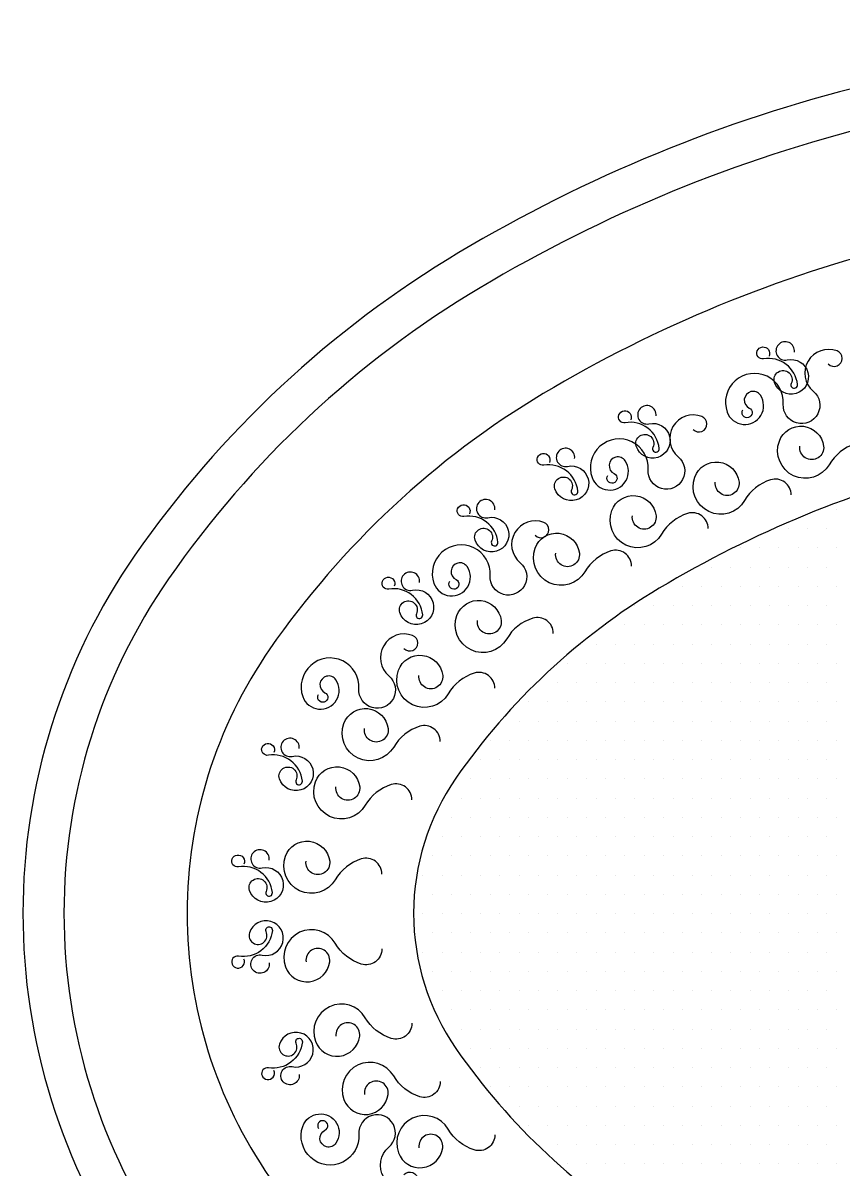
# Model space of a CAD drawing. Extents: x 4677 to 17855, y 8827 to 17498.
# Drawn here: x 4677 to 8672, y 11917 to 17498 of the extents above; entities that cross this region are included whole.
import ezdxf

# ---------------------------------------------------------------- set-up
doc = ezdxf.new("R2010")
doc.units = 0
doc.header["$MEASUREMENT"] = 0
doc.layers.get('0').update_dxf_attribs({"linetype": 'CONTINUOUS'})
doc.layers.add('2D', color=7, linetype='CONTINUOUS')

# ---------------------------------------------------------------- blocks, each defined once
blk = doc.blocks.new('*X1')
at = {"color": 0}
for p, q in [((60515.625, 36281.25), (60515.625, 36281.25)), ((60281.25, 36187.5), (60281.25, 36187.5)), ((60375, 36187.5), (60375, 36187.5)), ((60468.75, 36187.5), (60468.75, 36187.5)), ((60046.875, 36093.75), (60046.875, 36093.75)), ((60140.625, 36093.75), (60140.625, 36093.75)), ((60234.375, 36093.75), (60234.375, 36093.75)), ((60328.125, 36093.75), (60328.125, 36093.75)), ((60421.875, 36093.75), (60421.875, 36093.75)), ((60515.625, 36093.75), (60515.625, 36093.75)), ((59906.25, 36000), (59906.25, 36000)), ((60000, 36000), (60000, 36000)), ((60093.75, 36000), (60093.75, 36000)), ((60187.5, 36000), (60187.5, 36000)), ((60281.25, 36000), (60281.25, 36000)), ((60375, 36000), (60375, 36000)), ((60468.75, 36000), (60468.75, 36000)), ((59671.875, 35906.25), (59671.875, 35906.25)), ((59765.625, 35906.25), (59765.625, 35906.25)), ((59859.375, 35906.25), (59859.375, 35906.25)), ((59953.125, 35906.25), (59953.125, 35906.25)), ((60046.875, 35906.25), (60046.875, 35906.25)), ((60140.625, 35906.25), (60140.625, 35906.25)), ((60234.375, 35906.25), (60234.375, 35906.25)), ((60328.125, 35906.25), (60328.125, 35906.25)), ((60421.875, 35906.25), (60421.875, 35906.25)), ((60515.625, 35906.25), (60515.625, 35906.25)), ((59531.25, 35812.5), (59531.25, 35812.5)), ((59625, 35812.5), (59625, 35812.5)), ((59718.75, 35812.5), (59718.75, 35812.5)), ((59812.5, 35812.5), (59812.5, 35812.5)), ((59906.25, 35812.5), (59906.25, 35812.5)), ((60000, 35812.5), (60000, 35812.5)), ((60093.75, 35812.5), (60093.75, 35812.5)), ((60187.5, 35812.5), (60187.5, 35812.5)), ((60281.25, 35812.5), (60281.25, 35812.5)), ((60375, 35812.5), (60375, 35812.5)), ((60468.75, 35812.5), (60468.75, 35812.5)), ((59390.625, 35718.75), (59390.625, 35718.75)), ((59484.375, 35718.75), (59484.375, 35718.75)), ((59578.125, 35718.75), (59578.125, 35718.75)), ((59671.875, 35718.75), (59671.875, 35718.75)), ((59765.625, 35718.75), (59765.625, 35718.75)), ((59859.375, 35718.75), (59859.375, 35718.75)), ((59953.125, 35718.75), (59953.125, 35718.75)), ((60046.875, 35718.75), (60046.875, 35718.75)), ((60140.625, 35718.75), (60140.625, 35718.75)), ((60234.375, 35718.75), (60234.375, 35718.75)), ((60328.125, 35718.75), (60328.125, 35718.75)), ((60421.875, 35718.75), (60421.875, 35718.75)), ((60515.625, 35718.75), (60515.625, 35718.75)), ((59343.75, 35625), (59343.75, 35625)), ((59437.5, 35625), (59437.5, 35625)), ((59531.25, 35625), (59531.25, 35625)), ((59625, 35625), (59625, 35625)), ((59718.75, 35625), (59718.75, 35625)), ((59812.5, 35625), (59812.5, 35625)), ((59906.25, 35625), (59906.25, 35625)), ((60000, 35625), (60000, 35625)), ((60093.75, 35625), (60093.75, 35625)), ((60187.5, 35625), (60187.5, 35625)), ((60281.25, 35625), (60281.25, 35625)), ((60375, 35625), (60375, 35625)), ((60468.75, 35625), (60468.75, 35625)), ((59203.125, 35531.25), (59203.125, 35531.25)), ((59296.875, 35531.25), (59296.875, 35531.25)), ((59390.625, 35531.25), (59390.625, 35531.25)), ((59484.375, 35531.25), (59484.375, 35531.25)), ((59578.125, 35531.25), (59578.125, 35531.25)), ((59671.875, 35531.25), (59671.875, 35531.25)), ((59765.625, 35531.25), (59765.625, 35531.25)), ((59859.375, 35531.25), (59859.375, 35531.25)), ((59953.125, 35531.25), (59953.125, 35531.25)), ((60046.875, 35531.25), (60046.875, 35531.25)), ((60140.625, 35531.25), (60140.625, 35531.25)), ((60234.375, 35531.25), (60234.375, 35531.25)), ((60328.125, 35531.25), (60328.125, 35531.25)), ((60421.875, 35531.25), (60421.875, 35531.25)), ((60515.625, 35531.25), (60515.625, 35531.25)), ((59062.5, 35437.5), (59062.5, 35437.5)), ((59156.25, 35437.5), (59156.25, 35437.5)), ((59250, 35437.5), (59250, 35437.5)), ((59343.75, 35437.5), (59343.75, 35437.5)), ((59437.5, 35437.5), (59437.5, 35437.5)), ((59531.25, 35437.5), (59531.25, 35437.5)), ((59625, 35437.5), (59625, 35437.5)), ((59718.75, 35437.5), (59718.75, 35437.5)), ((59812.5, 35437.5), (59812.5, 35437.5)), ((59906.25, 35437.5), (59906.25, 35437.5)), ((60000, 35437.5), (60000, 35437.5)), ((60093.75, 35437.5), (60093.75, 35437.5)), ((60187.5, 35437.5), (60187.5, 35437.5)), ((60281.25, 35437.5), (60281.25, 35437.5)), ((60375, 35437.5), (60375, 35437.5)), ((60468.75, 35437.5), (60468.75, 35437.5)), ((59015.625, 35343.75), (59015.625, 35343.75)), ((59109.375, 35343.75), (59109.375, 35343.75)), ((59203.125, 35343.75), (59203.125, 35343.75)), ((59296.875, 35343.75), (59296.875, 35343.75)), ((59390.625, 35343.75), (59390.625, 35343.75)), ((59484.375, 35343.75), (59484.375, 35343.75)), ((59578.125, 35343.75), (59578.125, 35343.75)), ((59671.875, 35343.75), (59671.875, 35343.75)), ((59765.625, 35343.75), (59765.625, 35343.75)), ((59859.375, 35343.75), (59859.375, 35343.75)), ((59953.125, 35343.75), (59953.125, 35343.75)), ((60046.875, 35343.75), (60046.875, 35343.75)), ((60140.625, 35343.75), (60140.625, 35343.75)), ((60234.375, 35343.75), (60234.375, 35343.75)), ((60328.125, 35343.75), (60328.125, 35343.75)), ((60421.875, 35343.75), (60421.875, 35343.75)), ((60515.625, 35343.75), (60515.625, 35343.75)), ((58968.75, 35250), (58968.75, 35250)), ((59062.5, 35250), (59062.5, 35250)), ((59156.25, 35250), (59156.25, 35250)), ((59250, 35250), (59250, 35250)), ((59343.75, 35250), (59343.75, 35250)), ((59437.5, 35250), (59437.5, 35250)), ((59531.25, 35250), (59531.25, 35250)), ((59625, 35250), (59625, 35250)), ((59718.75, 35250), (59718.75, 35250)), ((59812.5, 35250), (59812.5, 35250)), ((59906.25, 35250), (59906.25, 35250)), ((60000, 35250), (60000, 35250)), ((60093.75, 35250), (60093.75, 35250)), ((60187.5, 35250), (60187.5, 35250)), ((60281.25, 35250), (60281.25, 35250)), ((60375, 35250), (60375, 35250)), ((60468.75, 35250), (60468.75, 35250)), ((58828.125, 35156.25), (58828.125, 35156.25)), ((58921.875, 35156.25), (58921.875, 35156.25)), ((59015.625, 35156.25), (59015.625, 35156.25)), ((59109.375, 35156.25), (59109.375, 35156.25)), ((59203.125, 35156.25), (59203.125, 35156.25)), ((59296.875, 35156.25), (59296.875, 35156.25)), ((59390.625, 35156.25), (59390.625, 35156.25)), ((59484.375, 35156.25), (59484.375, 35156.25)), ((59578.125, 35156.25), (59578.125, 35156.25)), ((59671.875, 35156.25), (59671.875, 35156.25)), ((59765.625, 35156.25), (59765.625, 35156.25)), ((59859.375, 35156.25), (59859.375, 35156.25)), ((59953.125, 35156.25), (59953.125, 35156.25)), ((60046.875, 35156.25), (60046.875, 35156.25)), ((60140.625, 35156.25), (60140.625, 35156.25)), ((60234.375, 35156.25), (60234.375, 35156.25)), ((60328.125, 35156.25), (60328.125, 35156.25)), ((60421.875, 35156.25), (60421.875, 35156.25)), ((60515.625, 35156.25), (60515.625, 35156.25)), ((58781.25, 35062.5), (58781.25, 35062.5)), ((58875, 35062.5), (58875, 35062.5)), ((58968.75, 35062.5), (58968.75, 35062.5)), ((59062.5, 35062.5), (59062.5, 35062.5)), ((59156.25, 35062.5), (59156.25, 35062.5)), ((59250, 35062.5), (59250, 35062.5)), ((59343.75, 35062.5), (59343.75, 35062.5)), ((59437.5, 35062.5), (59437.5, 35062.5)), ((59531.25, 35062.5), (59531.25, 35062.5)), ((59625, 35062.5), (59625, 35062.5)), ((59718.75, 35062.5), (59718.75, 35062.5)), ((59812.5, 35062.5), (59812.5, 35062.5)), ((59906.25, 35062.5), (59906.25, 35062.5)), ((60000, 35062.5), (60000, 35062.5)), ((60093.75, 35062.5), (60093.75, 35062.5)), ((60187.5, 35062.5), (60187.5, 35062.5)), ((60281.25, 35062.5), (60281.25, 35062.5)), ((60375, 35062.5), (60375, 35062.5)), ((60468.75, 35062.5), (60468.75, 35062.5)), ((58734.375, 34968.75), (58734.375, 34968.75)), ((58828.125, 34968.75), (58828.125, 34968.75)), ((58921.875, 34968.75), (58921.875, 34968.75)), ((59015.625, 34968.75), (59015.625, 34968.75)), ((59109.375, 34968.75), (59109.375, 34968.75)), ((59203.125, 34968.75), (59203.125, 34968.75)), ((59296.875, 34968.75), (59296.875, 34968.75)), ((59390.625, 34968.75), (59390.625, 34968.75)), ((59484.375, 34968.75), (59484.375, 34968.75)), ((59578.125, 34968.75), (59578.125, 34968.75)), ((59671.875, 34968.75), (59671.875, 34968.75)), ((59765.625, 34968.75), (59765.625, 34968.75)), ((59859.375, 34968.75), (59859.375, 34968.75)), ((59953.125, 34968.75), (59953.125, 34968.75)), ((60046.875, 34968.75), (60046.875, 34968.75)), ((60140.625, 34968.75), (60140.625, 34968.75)), ((60234.375, 34968.75), (60234.375, 34968.75)), ((60328.125, 34968.75), (60328.125, 34968.75)), ((60421.875, 34968.75), (60421.875, 34968.75)), ((60515.625, 34968.75), (60515.625, 34968.75)), ((58687.5, 34875), (58687.5, 34875)), ((58781.25, 34875), (58781.25, 34875)), ((58875, 34875), (58875, 34875)), ((58968.75, 34875), (58968.75, 34875)), ((59062.5, 34875), (59062.5, 34875)), ((59156.25, 34875), (59156.25, 34875)), ((59250, 34875), (59250, 34875)), ((59343.75, 34875), (59343.75, 34875)), ((59437.5, 34875), (59437.5, 34875)), ((59531.25, 34875), (59531.25, 34875)), ((59625, 34875), (59625, 34875)), ((59718.75, 34875), (59718.75, 34875)), ((59812.5, 34875), (59812.5, 34875)), ((59906.25, 34875), (59906.25, 34875)), ((60000, 34875), (60000, 34875)), ((60093.75, 34875), (60093.75, 34875)), ((60187.5, 34875), (60187.5, 34875)), ((60281.25, 34875), (60281.25, 34875)), ((60375, 34875), (60375, 34875)), ((60468.75, 34875), (60468.75, 34875)), ((58640.625, 34781.25), (58640.625, 34781.25)), ((58734.375, 34781.25), (58734.375, 34781.25)), ((58828.125, 34781.25), (58828.125, 34781.25)), ((58921.875, 34781.25), (58921.875, 34781.25)), ((59015.625, 34781.25), (59015.625, 34781.25)), ((59109.375, 34781.25), (59109.375, 34781.25)), ((59203.125, 34781.25), (59203.125, 34781.25)), ((59296.875, 34781.25), (59296.875, 34781.25)), ((59390.625, 34781.25), (59390.625, 34781.25)), ((59484.375, 34781.25), (59484.375, 34781.25)), ((59578.125, 34781.25), (59578.125, 34781.25)), ((59671.875, 34781.25), (59671.875, 34781.25)), ((59765.625, 34781.25), (59765.625, 34781.25)), ((59859.375, 34781.25), (59859.375, 34781.25)), ((59953.125, 34781.25), (59953.125, 34781.25)), ((60046.875, 34781.25), (60046.875, 34781.25)), ((60140.625, 34781.25), (60140.625, 34781.25)), ((60234.375, 34781.25), (60234.375, 34781.25)), ((60328.125, 34781.25), (60328.125, 34781.25)), ((60421.875, 34781.25), (60421.875, 34781.25)), ((60515.625, 34781.25), (60515.625, 34781.25)), ((58593.75, 34687.5), (58593.75, 34687.5)), ((58687.5, 34687.5), (58687.5, 34687.5)), ((58781.25, 34687.5), (58781.25, 34687.5)), ((58875, 34687.5), (58875, 34687.5)), ((58968.75, 34687.5), (58968.75, 34687.5)), ((59062.5, 34687.5), (59062.5, 34687.5)), ((59156.25, 34687.5), (59156.25, 34687.5)), ((59250, 34687.5), (59250, 34687.5)), ((59343.75, 34687.5), (59343.75, 34687.5)), ((59437.5, 34687.5), (59437.5, 34687.5)), ((59531.25, 34687.5), (59531.25, 34687.5)), ((59625, 34687.5), (59625, 34687.5)), ((59718.75, 34687.5), (59718.75, 34687.5)), ((59812.5, 34687.5), (59812.5, 34687.5)), ((59906.25, 34687.5), (59906.25, 34687.5)), ((60000, 34687.5), (60000, 34687.5)), ((60093.75, 34687.5), (60093.75, 34687.5)), ((60187.5, 34687.5), (60187.5, 34687.5)), ((60281.25, 34687.5), (60281.25, 34687.5)), ((60375, 34687.5), (60375, 34687.5)), ((60468.75, 34687.5), (60468.75, 34687.5)), ((58546.875, 34593.75), (58546.875, 34593.75)), ((58640.625, 34593.75), (58640.625, 34593.75)), ((58734.375, 34593.75), (58734.375, 34593.75)), ((58828.125, 34593.75), (58828.125, 34593.75)), ((58921.875, 34593.75), (58921.875, 34593.75)), ((59015.625, 34593.75), (59015.625, 34593.75)), ((59109.375, 34593.75), (59109.375, 34593.75)), ((59203.125, 34593.75), (59203.125, 34593.75)), ((59296.875, 34593.75), (59296.875, 34593.75)), ((59390.625, 34593.75), (59390.625, 34593.75)), ((59484.375, 34593.75), (59484.375, 34593.75)), ((59578.125, 34593.75), (59578.125, 34593.75)), ((59671.875, 34593.75), (59671.875, 34593.75)), ((59765.625, 34593.75), (59765.625, 34593.75)), ((59859.375, 34593.75), (59859.375, 34593.75)), ((59953.125, 34593.75), (59953.125, 34593.75)), ((60046.875, 34593.75), (60046.875, 34593.75)), ((60140.625, 34593.75), (60140.625, 34593.75)), ((60234.375, 34593.75), (60234.375, 34593.75)), ((60328.125, 34593.75), (60328.125, 34593.75)), ((60421.875, 34593.75), (60421.875, 34593.75)), ((60515.625, 34593.75), (60515.625, 34593.75)), ((58500, 34500), (58500, 34500)), ((58593.75, 34500), (58593.75, 34500)), ((58687.5, 34500), (58687.5, 34500)), ((58781.25, 34500), (58781.25, 34500)), ((58875, 34500), (58875, 34500)), ((58968.75, 34500), (58968.75, 34500)), ((59062.5, 34500), (59062.5, 34500)), ((59156.25, 34500), (59156.25, 34500)), ((59250, 34500), (59250, 34500)), ((59343.75, 34500), (59343.75, 34500)), ((59437.5, 34500), (59437.5, 34500)), ((59531.25, 34500), (59531.25, 34500)), ((59625, 34500), (59625, 34500)), ((59718.75, 34500), (59718.75, 34500)), ((59812.5, 34500), (59812.5, 34500)), ((59906.25, 34500), (59906.25, 34500)), ((60000, 34500), (60000, 34500)), ((60093.75, 34500), (60093.75, 34500)), ((60187.5, 34500), (60187.5, 34500)), ((60281.25, 34500), (60281.25, 34500)), ((60375, 34500), (60375, 34500)), ((60468.75, 34500), (60468.75, 34500)), ((58546.875, 34406.25), (58546.875, 34406.25)), ((58640.625, 34406.25), (58640.625, 34406.25)), ((58734.375, 34406.25), (58734.375, 34406.25)), ((58828.125, 34406.25), (58828.125, 34406.25)), ((58921.875, 34406.25), (58921.875, 34406.25)), ((59015.625, 34406.25), (59015.625, 34406.25)), ((59109.375, 34406.25), (59109.375, 34406.25)), ((59203.125, 34406.25), (59203.125, 34406.25)), ((59296.875, 34406.25), (59296.875, 34406.25)), ((59390.625, 34406.25), (59390.625, 34406.25)), ((59484.375, 34406.25), (59484.375, 34406.25)), ((59578.125, 34406.25), (59578.125, 34406.25)), ((59671.875, 34406.25), (59671.875, 34406.25)), ((59765.625, 34406.25), (59765.625, 34406.25)), ((59859.375, 34406.25), (59859.375, 34406.25)), ((59953.125, 34406.25), (59953.125, 34406.25)), ((60046.875, 34406.25), (60046.875, 34406.25)), ((60140.625, 34406.25), (60140.625, 34406.25)), ((60234.375, 34406.25), (60234.375, 34406.25)), ((60328.125, 34406.25), (60328.125, 34406.25)), ((60421.875, 34406.25), (60421.875, 34406.25)), ((60515.625, 34406.25), (60515.625, 34406.25)), ((58500, 34312.5), (58500, 34312.5)), ((58593.75, 34312.5), (58593.75, 34312.5)), ((58687.5, 34312.5), (58687.5, 34312.5)), ((58781.25, 34312.5), (58781.25, 34312.5)), ((58875, 34312.5), (58875, 34312.5)), ((58968.75, 34312.5), (58968.75, 34312.5)), ((59062.5, 34312.5), (59062.5, 34312.5)), ((59156.25, 34312.5), (59156.25, 34312.5)), ((59250, 34312.5), (59250, 34312.5)), ((59343.75, 34312.5), (59343.75, 34312.5)), ((59437.5, 34312.5), (59437.5, 34312.5)), ((59531.25, 34312.5), (59531.25, 34312.5)), ((59625, 34312.5), (59625, 34312.5)), ((59718.75, 34312.5), (59718.75, 34312.5)), ((59812.5, 34312.5), (59812.5, 34312.5)), ((59906.25, 34312.5), (59906.25, 34312.5)), ((60000, 34312.5), (60000, 34312.5)), ((60093.75, 34312.5), (60093.75, 34312.5)), ((60187.5, 34312.5), (60187.5, 34312.5)), ((60281.25, 34312.5), (60281.25, 34312.5)), ((60375, 34312.5), (60375, 34312.5)), ((60468.75, 34312.5), (60468.75, 34312.5)), ((58546.875, 34218.75), (58546.875, 34218.75)), ((58640.625, 34218.75), (58640.625, 34218.75)), ((58734.375, 34218.75), (58734.375, 34218.75)), ((58828.125, 34218.75), (58828.125, 34218.75)), ((58921.875, 34218.75), (58921.875, 34218.75)), ((59015.625, 34218.75), (59015.625, 34218.75)), ((59109.375, 34218.75), (59109.375, 34218.75)), ((59203.125, 34218.75), (59203.125, 34218.75)), ((59296.875, 34218.75), (59296.875, 34218.75)), ((59390.625, 34218.75), (59390.625, 34218.75)), ((59484.375, 34218.75), (59484.375, 34218.75)), ((59578.125, 34218.75), (59578.125, 34218.75)), ((59671.875, 34218.75), (59671.875, 34218.75)), ((59765.625, 34218.75), (59765.625, 34218.75)), ((59859.375, 34218.75), (59859.375, 34218.75)), ((59953.125, 34218.75), (59953.125, 34218.75)), ((60046.875, 34218.75), (60046.875, 34218.75)), ((60140.625, 34218.75), (60140.625, 34218.75)), ((60234.375, 34218.75), (60234.375, 34218.75)), ((60328.125, 34218.75), (60328.125, 34218.75)), ((60421.875, 34218.75), (60421.875, 34218.75)), ((60515.625, 34218.75), (60515.625, 34218.75)), ((58500, 34125), (58500, 34125)), ((58593.75, 34125), (58593.75, 34125)), ((58687.5, 34125), (58687.5, 34125)), ((58781.25, 34125), (58781.25, 34125)), ((58875, 34125), (58875, 34125)), ((58968.75, 34125), (58968.75, 34125)), ((59062.5, 34125), (59062.5, 34125)), ((59156.25, 34125), (59156.25, 34125)), ((59250, 34125), (59250, 34125)), ((59343.75, 34125), (59343.75, 34125)), ((59437.5, 34125), (59437.5, 34125)), ((59531.25, 34125), (59531.25, 34125)), ((59625, 34125), (59625, 34125)), ((59718.75, 34125), (59718.75, 34125)), ((59812.5, 34125), (59812.5, 34125)), ((59906.25, 34125), (59906.25, 34125)), ((60000, 34125), (60000, 34125)), ((60093.75, 34125), (60093.75, 34125)), ((60187.5, 34125), (60187.5, 34125)), ((60281.25, 34125), (60281.25, 34125)), ((60375, 34125), (60375, 34125)), ((60468.75, 34125), (60468.75, 34125)), ((58546.875, 34031.25), (58546.875, 34031.25)), ((58640.625, 34031.25), (58640.625, 34031.25)), ((58734.375, 34031.25), (58734.375, 34031.25)), ((58828.125, 34031.25), (58828.125, 34031.25)), ((58921.875, 34031.25), (58921.875, 34031.25)), ((59015.625, 34031.25), (59015.625, 34031.25)), ((59109.375, 34031.25), (59109.375, 34031.25)), ((59203.125, 34031.25), (59203.125, 34031.25)), ((59296.875, 34031.25), (59296.875, 34031.25)), ((59390.625, 34031.25), (59390.625, 34031.25)), ((59484.375, 34031.25), (59484.375, 34031.25)), ((59578.125, 34031.25), (59578.125, 34031.25)), ((59671.875, 34031.25), (59671.875, 34031.25)), ((59765.625, 34031.25), (59765.625, 34031.25)), ((59859.375, 34031.25), (59859.375, 34031.25)), ((59953.125, 34031.25), (59953.125, 34031.25)), ((60046.875, 34031.25), (60046.875, 34031.25)), ((60140.625, 34031.25), (60140.625, 34031.25)), ((60234.375, 34031.25), (60234.375, 34031.25)), ((60328.125, 34031.25), (60328.125, 34031.25)), ((60421.875, 34031.25), (60421.875, 34031.25)), ((60515.625, 34031.25), (60515.625, 34031.25)), ((58593.75, 33937.5), (58593.75, 33937.5)), ((58687.5, 33937.5), (58687.5, 33937.5)), ((58781.25, 33937.5), (58781.25, 33937.5)), ((58875, 33937.5), (58875, 33937.5)), ((58968.75, 33937.5), (58968.75, 33937.5)), ((59062.5, 33937.5), (59062.5, 33937.5)), ((59156.25, 33937.5), (59156.25, 33937.5)), ((59250, 33937.5), (59250, 33937.5)), ((59343.75, 33937.5), (59343.75, 33937.5)), ((59437.5, 33937.5), (59437.5, 33937.5)), ((59531.25, 33937.5), (59531.25, 33937.5)), ((59625, 33937.5), (59625, 33937.5)), ((59718.75, 33937.5), (59718.75, 33937.5)), ((59812.5, 33937.5), (59812.5, 33937.5)), ((59906.25, 33937.5), (59906.25, 33937.5)), ((60000, 33937.5), (60000, 33937.5)), ((60093.75, 33937.5), (60093.75, 33937.5)), ((60187.5, 33937.5), (60187.5, 33937.5)), ((60281.25, 33937.5), (60281.25, 33937.5)), ((60375, 33937.5), (60375, 33937.5)), ((60468.75, 33937.5), (60468.75, 33937.5)), ((58640.625, 33843.75), (58640.625, 33843.75)), ((58734.375, 33843.75), (58734.375, 33843.75)), ((58828.125, 33843.75), (58828.125, 33843.75)), ((58921.875, 33843.75), (58921.875, 33843.75)), ((59015.625, 33843.75), (59015.625, 33843.75)), ((59109.375, 33843.75), (59109.375, 33843.75)), ((59203.125, 33843.75), (59203.125, 33843.75)), ((59296.875, 33843.75), (59296.875, 33843.75)), ((59390.625, 33843.75), (59390.625, 33843.75)), ((59484.375, 33843.75), (59484.375, 33843.75)), ((59578.125, 33843.75), (59578.125, 33843.75)), ((59671.875, 33843.75), (59671.875, 33843.75)), ((59765.625, 33843.75), (59765.625, 33843.75)), ((59859.375, 33843.75), (59859.375, 33843.75)), ((59953.125, 33843.75), (59953.125, 33843.75)), ((60046.875, 33843.75), (60046.875, 33843.75)), ((60140.625, 33843.75), (60140.625, 33843.75)), ((60234.375, 33843.75), (60234.375, 33843.75)), ((60328.125, 33843.75), (60328.125, 33843.75)), ((60421.875, 33843.75), (60421.875, 33843.75)), ((60515.625, 33843.75), (60515.625, 33843.75)), ((58687.5, 33750), (58687.5, 33750)), ((58781.25, 33750), (58781.25, 33750)), ((58875, 33750), (58875, 33750)), ((58968.75, 33750), (58968.75, 33750)), ((59062.5, 33750), (59062.5, 33750)), ((59156.25, 33750), (59156.25, 33750)), ((59250, 33750), (59250, 33750)), ((59343.75, 33750), (59343.75, 33750)), ((59437.5, 33750), (59437.5, 33750)), ((59531.25, 33750), (59531.25, 33750)), ((59625, 33750), (59625, 33750)), ((59718.75, 33750), (59718.75, 33750)), ((59812.5, 33750), (59812.5, 33750)), ((59906.25, 33750), (59906.25, 33750)), ((60000, 33750), (60000, 33750)), ((60093.75, 33750), (60093.75, 33750)), ((60187.5, 33750), (60187.5, 33750)), ((60281.25, 33750), (60281.25, 33750)), ((60375, 33750), (60375, 33750)), ((60468.75, 33750), (60468.75, 33750)), ((58734.375, 33656.25), (58734.375, 33656.25)), ((58828.125, 33656.25), (58828.125, 33656.25)), ((58921.875, 33656.25), (58921.875, 33656.25)), ((59015.625, 33656.25), (59015.625, 33656.25)), ((59109.375, 33656.25), (59109.375, 33656.25)), ((59203.125, 33656.25), (59203.125, 33656.25)), ((59296.875, 33656.25), (59296.875, 33656.25)), ((59390.625, 33656.25), (59390.625, 33656.25)), ((59484.375, 33656.25), (59484.375, 33656.25)), ((59578.125, 33656.25), (59578.125, 33656.25)), ((59671.875, 33656.25), (59671.875, 33656.25)), ((59765.625, 33656.25), (59765.625, 33656.25)), ((59859.375, 33656.25), (59859.375, 33656.25)), ((59953.125, 33656.25), (59953.125, 33656.25)), ((60046.875, 33656.25), (60046.875, 33656.25)), ((60140.625, 33656.25), (60140.625, 33656.25)), ((60234.375, 33656.25), (60234.375, 33656.25)), ((60328.125, 33656.25), (60328.125, 33656.25)), ((60421.875, 33656.25), (60421.875, 33656.25)), ((60515.625, 33656.25), (60515.625, 33656.25)), ((58781.25, 33562.5), (58781.25, 33562.5)), ((58875, 33562.5), (58875, 33562.5)), ((58968.75, 33562.5), (58968.75, 33562.5)), ((59062.5, 33562.5), (59062.5, 33562.5)), ((59156.25, 33562.5), (59156.25, 33562.5)), ((59250, 33562.5), (59250, 33562.5)), ((59343.75, 33562.5), (59343.75, 33562.5)), ((59437.5, 33562.5), (59437.5, 33562.5)), ((59531.25, 33562.5), (59531.25, 33562.5)), ((59625, 33562.5), (59625, 33562.5)), ((59718.75, 33562.5), (59718.75, 33562.5)), ((59812.5, 33562.5), (59812.5, 33562.5)), ((59906.25, 33562.5), (59906.25, 33562.5)), ((60000, 33562.5), (60000, 33562.5)), ((60093.75, 33562.5), (60093.75, 33562.5)), ((60187.5, 33562.5), (60187.5, 33562.5)), ((60281.25, 33562.5), (60281.25, 33562.5)), ((60375, 33562.5), (60375, 33562.5)), ((60468.75, 33562.5), (60468.75, 33562.5)), ((58828.125, 33468.75), (58828.125, 33468.75)), ((58921.875, 33468.75), (58921.875, 33468.75)), ((59015.625, 33468.75), (59015.625, 33468.75)), ((59109.375, 33468.75), (59109.375, 33468.75)), ((59203.125, 33468.75), (59203.125, 33468.75)), ((59296.875, 33468.75), (59296.875, 33468.75)), ((59390.625, 33468.75), (59390.625, 33468.75)), ((59484.375, 33468.75), (59484.375, 33468.75)), ((59578.125, 33468.75), (59578.125, 33468.75)), ((59671.875, 33468.75), (59671.875, 33468.75)), ((59765.625, 33468.75), (59765.625, 33468.75)), ((59859.375, 33468.75), (59859.375, 33468.75)), ((59953.125, 33468.75), (59953.125, 33468.75)), ((60046.875, 33468.75), (60046.875, 33468.75)), ((60140.625, 33468.75), (60140.625, 33468.75)), ((60234.375, 33468.75), (60234.375, 33468.75)), ((60328.125, 33468.75), (60328.125, 33468.75)), ((60421.875, 33468.75), (60421.875, 33468.75)), ((60515.625, 33468.75), (60515.625, 33468.75)), ((58968.75, 33375), (58968.75, 33375)), ((59062.5, 33375), (59062.5, 33375)), ((59156.25, 33375), (59156.25, 33375)), ((59250, 33375), (59250, 33375)), ((59343.75, 33375), (59343.75, 33375)), ((59437.5, 33375), (59437.5, 33375)), ((59531.25, 33375), (59531.25, 33375)), ((59625, 33375), (59625, 33375)), ((59718.75, 33375), (59718.75, 33375)), ((59812.5, 33375), (59812.5, 33375)), ((59906.25, 33375), (59906.25, 33375)), ((60000, 33375), (60000, 33375)), ((60093.75, 33375), (60093.75, 33375)), ((60187.5, 33375), (60187.5, 33375)), ((60281.25, 33375), (60281.25, 33375)), ((60375, 33375), (60375, 33375)), ((60468.75, 33375), (60468.75, 33375)), ((59015.625, 33281.25), (59015.625, 33281.25)), ((59109.375, 33281.25), (59109.375, 33281.25)), ((59203.125, 33281.25), (59203.125, 33281.25)), ((59296.875, 33281.25), (59296.875, 33281.25)), ((59390.625, 33281.25), (59390.625, 33281.25)), ((59484.375, 33281.25), (59484.375, 33281.25)), ((59578.125, 33281.25), (59578.125, 33281.25)), ((59671.875, 33281.25), (59671.875, 33281.25)), ((59765.625, 33281.25), (59765.625, 33281.25)), ((59859.375, 33281.25), (59859.375, 33281.25)), ((59953.125, 33281.25), (59953.125, 33281.25)), ((60046.875, 33281.25), (60046.875, 33281.25)), ((60140.625, 33281.25), (60140.625, 33281.25)), ((60234.375, 33281.25), (60234.375, 33281.25)), ((60328.125, 33281.25), (60328.125, 33281.25)), ((60421.875, 33281.25), (60421.875, 33281.25)), ((60515.625, 33281.25), (60515.625, 33281.25)), ((59062.5, 33187.5), (59062.5, 33187.5)), ((59156.25, 33187.5), (59156.25, 33187.5)), ((59250, 33187.5), (59250, 33187.5)), ((59343.75, 33187.5), (59343.75, 33187.5)), ((59437.5, 33187.5), (59437.5, 33187.5)), ((59531.25, 33187.5), (59531.25, 33187.5)), ((59625, 33187.5), (59625, 33187.5)), ((59718.75, 33187.5), (59718.75, 33187.5)), ((59812.5, 33187.5), (59812.5, 33187.5)), ((59906.25, 33187.5), (59906.25, 33187.5)), ((60000, 33187.5), (60000, 33187.5)), ((60093.75, 33187.5), (60093.75, 33187.5)), ((60187.5, 33187.5), (60187.5, 33187.5)), ((60281.25, 33187.5), (60281.25, 33187.5)), ((60375, 33187.5), (60375, 33187.5)), ((60468.75, 33187.5), (60468.75, 33187.5)), ((59203.125, 33093.75), (59203.125, 33093.75)), ((59296.875, 33093.75), (59296.875, 33093.75)), ((59390.625, 33093.75), (59390.625, 33093.75)), ((59484.375, 33093.75), (59484.375, 33093.75)), ((59578.125, 33093.75), (59578.125, 33093.75)), ((59671.875, 33093.75), (59671.875, 33093.75)), ((59765.625, 33093.75), (59765.625, 33093.75)), ((59859.375, 33093.75), (59859.375, 33093.75)), ((59953.125, 33093.75), (59953.125, 33093.75)), ((60046.875, 33093.75), (60046.875, 33093.75)), ((60140.625, 33093.75), (60140.625, 33093.75)), ((60234.375, 33093.75), (60234.375, 33093.75)), ((60328.125, 33093.75), (60328.125, 33093.75)), ((60421.875, 33093.75), (60421.875, 33093.75)), ((60515.625, 33093.75), (60515.625, 33093.75))]:
    blk.add_line(p, q, dxfattribs=at)

msp = doc.modelspace()

# ---------------------------------------------------------------- linework, layer by layer
at = {"layer": '2D', "color": 2}
for points in [[(11265.6, 8827, 0.060664), (13745.4, 9129, 0.074068), (15730.1, 9945.3, 0.106907), (17308.9, 11419.3, 0.152849), (17854.5, 13162.7, 0.152849), (17308.9, 14906, 0.106907), (15730.1, 16380, 0.074068), (13745.4, 17196.3, 0.060664), (11265.6, 17498.3, 0.060664), (8785.8, 17196.3, 0.074068), (6801.1, 16380, 0.106907), (5222.3, 14906, 0.152849), (4676.6, 13162.7, 0.152849), (5222.3, 11419.3, 0.106907), (6801.1, 9945.3, 0.074068), (8785.8, 9129, 0.060664)], [(11265.6, 9027, 0.060664), (13697.4, 9323.1, 0.074068), (15627.6, 10117, 0.106907), (17144.6, 11533.3, 0.152849), (17654.5, 13162.7, 0.152849), (17144.6, 14792, 0.106907), (15627.6, 16208.3, 0.074068), (13697.4, 17002.2, 0.060664), (11265.6, 17298.3, 0.060664), (8833.8, 17002.2, 0.074068), (6903.6, 16208.3, 0.106907), (5386.6, 14792, 0.152849), (4876.6, 13162.7, 0.152849), (5386.6, 11533.3, 0.106907), (6903.6, 10117, 0.074068), (8833.8, 9323.1, 0.060664)], [(11265.6, 9627, 0.060664), (13553.4, 9905.6, 0.074068), (15320.1, 10632.2, 0.106907), (16651.6, 11875.4, 0.152849), (17054.5, 13162.7, 0.152849), (16651.6, 14449.9, 0.106907), (15320.1, 15693.1, 0.074068), (13553.4, 16419.7, 0.060664), (11265.6, 16698.3, 0.060664), (8977.8, 16419.7, 0.074068), (7211.1, 15693.1, 0.106907), (5879.6, 14449.9, 0.152849), (5476.6, 13162.7, 0.152849), (5879.6, 11875.4, 0.106907), (7211.1, 10632.2, 0.074068), (8977.8, 9905.6, 0.060664)], [(11265.6, 10730.4, 0.060664), (13288.6, 10976.7, 0.074068), (14754.6, 11579.7, 0.106907), (15745.2, 12504.5, 0.152849), (15951.2, 13162.7, 0.152849), (15745.2, 13820.8, 0.106907), (14754.6, 14745.6, 0.074068), (13288.6, 15348.6, 0.060664), (11265.6, 15594.9, 0.060664), (9242.6, 15348.6, 0.074068), (7776.6, 14745.6, 0.106907), (6786, 13820.8, 0.152849), (6580, 13162.7, 0.152849), (6786, 12504.5, 0.106907), (7776.6, 11579.7, 0.074068), (9242.6, 10976.7, 0.060664)]]:
    msp.add_lwpolyline(points, format="xyb", close=True, dxfattribs=at)
at = {"layer": '2D', "color": 5}
for points in [[(8600.4, 15838.2, 1.257619), (8642.7, 15900.9, 0.847178), (8527.2, 15704.5, -1.627725), (8380.9, 15641.8, 1.226376), (8107.6, 15603.6, 1.135858), (8269.3, 15685.4, 1.30822), (8215.4, 15622.7, -2.722807), (8184.6, 15614.5, 0.919676)], [(8434.8, 15895.5, 3.169705), (8400.2, 15857.3, -2.257138), (8338.6, 15748.1, -1.488292), (8419.4, 15742.7, 1.327534), (8450.2, 15737.2, 0.433393), (8284.7, 15862.7, -0.586888), (8253.9, 15900.9, -1.0194), (8311.6, 15876.4, -0.647763)], [(7761.1, 15584.5, 3.169705), (7726.4, 15546.3, -2.257138), (7664.8, 15437.2, -1.488292), (7745.7, 15431.7, 1.327534), (7776.5, 15426.2, 0.433393), (7610.9, 15551.7, -0.586888), (7580.1, 15589.9, -1.0194), (7637.9, 15565.4, -0.647763)], [(7942, 15519, 1.257619), (7984.4, 15581.7, 0.847178), (7868.9, 15385.3, -1.627725), (7722.6, 15322.6, 1.226376), (7449.2, 15284.4, 1.135858), (7610.9, 15366.2, 1.30822), (7557, 15303.5, -2.722807), (7526.2, 15295.3, 0.919676)], [(8831.4, 15374.4, 0.505731), (8731.3, 15448.1, 0.186751), (8604.2, 15347.1, -0.914821), (8361.7, 15461.7, -0.785597), (8577.3, 15437.2, -1.134224), (8461.8, 15437.2, 2.333461)], [(7364.5, 15377.1, 3.169705), (7329.9, 15339, -2.257138), (7268.3, 15229.8, -1.488292), (7349.1, 15224.4, 1.327534), (7379.9, 15218.9, 0.433393), (7214.4, 15344.4, -0.586888), (7183.6, 15382.6, -1.0194), (7241.3, 15358, -0.647763)], [(8419.4, 15199.8, 0.505731), (8319.3, 15273.5, 0.186751), (8192.3, 15172.5, -0.914821), (7949.7, 15287.1, -0.785597), (8165.3, 15262.6, -1.134224), (8049.8, 15262.6, 2.333461)], [(8015.2, 15036.2, 0.505731), (7915.1, 15109.8, 0.186751), (7788, 15008.9, -0.914821), (7545.5, 15123.4, -0.785597), (7761.1, 15098.9, -1.134224), (7645.6, 15098.9, 2.333461)], [(6975.5, 15127.4, 3.169705), (6940.9, 15089.2, -2.257138), (6879.3, 14980.1, -1.488292), (6960.1, 14974.6, 1.327534), (6990.9, 14969.2, 0.433393), (6825.4, 15094.6, -0.586888), (6794.6, 15132.8, -1.0194), (6852.3, 15108.3, -0.647763)], [(7172, 15003.4, 1.257619), (7214.4, 15066.2, 0.847178), (7098.9, 14869.7, -1.627725), (6952.6, 14807, 1.226376), (6679.2, 14768.8, 1.135858), (6840.9, 14850.7, 1.30822), (6787, 14787.9, -2.722807), (6756.2, 14779.7, 0.919676)], [(7641.7, 14853.4, 0.505731), (7541.6, 14927, 0.186751), (7414.6, 14826.1, -0.914821), (7172, 14940.7, -0.785597), (7387.6, 14916.1, -1.134224), (7272.1, 14916.1, 2.333461)], [(6608.9, 14774.1, 3.169705), (6574.3, 14735.9, -2.257138), (6512.7, 14626.8, -1.488292), (6593.5, 14621.3, 1.327534), (6624.3, 14615.8, 0.433393), (6458.8, 14741.3, -0.586888), (6428, 14779.5, -1.0194), (6485.7, 14755, -0.647763)], [(7260.6, 14526, 0.505731), (7160.5, 14599.7, 0.186751), (7033.4, 14498.7, -0.914821), (6790.9, 14613.3, -0.785597), (7006.5, 14588.8, -1.134224), (6891, 14588.8, 2.333461)], [(6532.9, 14452.4, 1.257619), (6575.3, 14515.1, 0.847178), (6459.8, 14318.7, -1.627725), (6313.5, 14256, 1.226376), (6040.1, 14217.8, 1.135858), (6201.8, 14299.6, 1.30822), (6147.9, 14236.9, -2.722807), (6117.1, 14228.7, 0.919676)], [(6975.7, 14258.7, 0.505731), (6875.6, 14332.3, 0.186751), (6748.5, 14231.4, -0.914821), (6506, 14346, -0.785597), (6721.6, 14321.4, -1.134224), (6606.1, 14321.4, 2.333461)], [(6710, 13999.5, 0.505731), (6609.9, 14073.2, 0.186751), (6482.9, 13972.3, -0.914821), (6240.3, 14086.8, -0.785597), (6455.9, 14062.3, -1.134224), (6340.4, 14062.3, 2.333461)], [(6022.5, 13965, 3.169705), (5987.9, 13926.8, -2.257138), (5926.3, 13817.7, -1.488292), (6007.1, 13812.2, 1.327534), (6037.9, 13806.7, 0.433393), (5872.4, 13932.2, -0.586888), (5841.6, 13970.4, -1.0194), (5899.3, 13945.9, -0.647763)], [(6571.4, 13715.8, 0.505731), (6471.3, 13789.5, 0.186751), (6344.3, 13688.5, -0.914821), (6101.7, 13803.1, -0.785597), (6317.3, 13778.6, -1.134224), (6201.8, 13778.6, 2.333461)], [(6425.4, 13353.7, 0.505731), (6325.3, 13427.4, 0.186751), (6198.2, 13326.4, -0.914821), (5955.7, 13441, -0.785597), (6171.3, 13416.5, -1.134224), (6055.8, 13416.5, 2.333461)], [(5876.5, 13421.8, 3.169705), (5841.9, 13383.6, -2.257138), (5780.3, 13274.5, -1.488292), (5861.1, 13269, 1.327534), (5891.9, 13263.6, 0.433393), (5726.4, 13389.1, -0.586888), (5695.6, 13427.2, -1.0194), (5753.3, 13402.7, -0.647763)], [(5876.5, 12921.1, -3.169705), (5841.9, 12959.3, 2.257138), (5780.3, 13068.4, 1.488292), (5861.1, 13073.9, -1.327534), (5891.9, 13079.3, -0.433393), (5726.4, 12953.9, 0.586888), (5695.6, 12915.7, 1.0194), (5753.3, 12940.2, 0.647763)], [(6425.4, 12989.2, -0.505731), (6325.3, 12915.6, -0.186751), (6198.2, 13016.5, 0.914821), (5955.7, 12901.9, 0.785597), (6171.3, 12926.5, 1.134224), (6055.8, 12926.5, -2.333461)], [(6571.4, 12627.1, -0.505731), (6471.3, 12553.4, -0.186751), (6344.3, 12654.4, 0.914821), (6101.7, 12539.8, 0.785597), (6317.3, 12564.3, 1.134224), (6201.8, 12564.3, -2.333461)], [(6022.5, 12378, -3.169705), (5987.9, 12416.1, 2.257138), (5926.3, 12525.3, 1.488292), (6007.1, 12530.7, -1.327534), (6037.9, 12536.2, -0.433393), (5872.4, 12410.7, 0.586888), (5841.6, 12372.5, 1.0194), (5899.3, 12397, 0.647763)], [(6710, 12343.4, -0.505731), (6609.9, 12269.7, -0.186751), (6482.9, 12370.7, 0.914821), (6240.3, 12256.1, 0.785597), (6455.9, 12280.6, 1.134224), (6340.4, 12280.6, -2.333461)], [(6532.9, 11890.5, -1.257619), (6575.3, 11827.8, -0.847178), (6459.8, 12024.2, 1.627725), (6313.5, 12087, -1.226376), (6040.1, 12125.1, -1.135858), (6201.8, 12043.3, -1.30822), (6147.9, 12106.1, 2.722807), (6117.1, 12114.2, -0.919676)], [(6975.7, 12084.2, -0.505731), (6875.6, 12010.6, -0.186751), (6748.5, 12111.5, 0.914821), (6506, 11996.9, 0.785597), (6721.6, 12021.5, 1.134224), (6606.1, 12021.5, -2.333461)]]:
    msp.add_lwpolyline(points, format="xyb", dxfattribs=at)

# ---------------------------------------------------------------- block references
at = {"layer": '2D', "color": 2}
msp.add_blockref('*X1', (-51874.9, -21151), dxfattribs=at)

doc.saveas('drawing.dxf')
